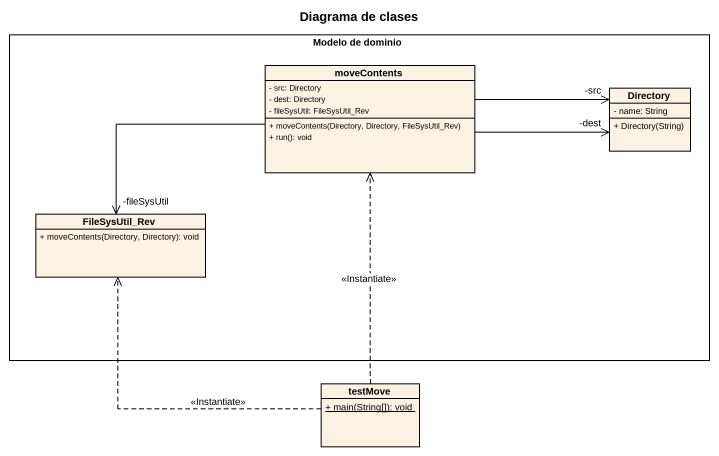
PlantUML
@startuml
title Diagrama de clases
hide circle
hide empty members
skinparam classAttributeIconSize 0
rectangle "Modelo de dominio" as Modelo_de_dominio {
  class moveContents {
    - src: Directory
    - dest: Directory
    - fileSysUtil: FileSysUtil_Rev
    + moveContents(Directory, Directory, FileSysUtil_Rev)
    + run(): void
  }
  class Directory {
    - name: String
    + Directory(String)
  }
  class FileSysUtil_Rev {
    + moveContents(Directory, Directory): void
  }
}
class testMove {
  {static} + main(String[]): void
}
moveContents -right-> "-src" Directory
moveContents -right-> "-dest" Directory
moveContents -left-> "-fileSysUtil" FileSysUtil_Rev
testMove .up.> moveContents : <<Instantiate>>
testMove .up.> FileSysUtil_Rev : <<Instantiate>>
@enduml
